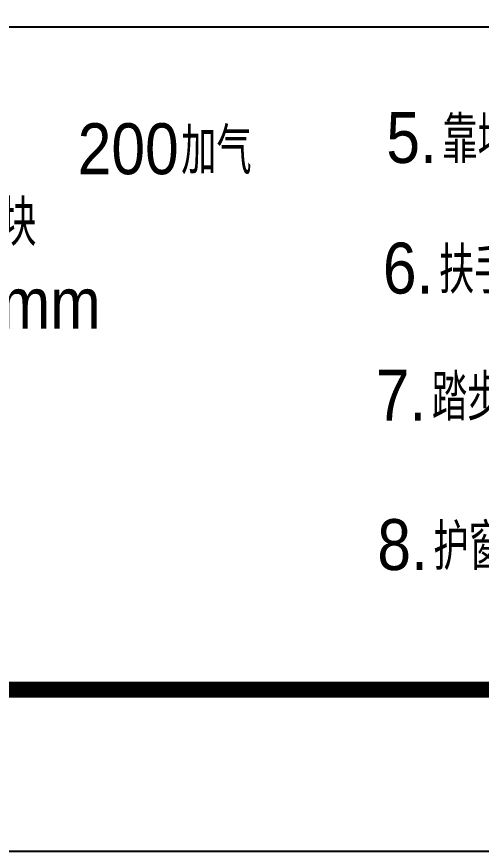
# Model space of a CAD drawing. Extents: x 718358 to 1668613, y -348838 to -159582.
# Drawn here: x 847311 to 848748, y -201635 to -199054 of the extents above; entities that cross this region are included whole.
import ezdxf

# ---------------------------------------------------------------- set-up
doc = ezdxf.new("R2010")
doc.units = 0
doc.header["$LTSCALE"] = 1000
for name, color, linetype in [('建-图例填充', 251, 'Continuous'), ('建-图框', 4, 'Continuous'), ('建-房间名', 7, 'Continuous'), ('建-符号说明', 7, 'Continuous'), ('粉刷层', 9, 'Continuous')]:
    doc.layers.add(name, color=color, linetype=linetype)
doc.styles.add('_TCH_DIM', font='gt单线西文.shx', dxfattribs={"width": 0.8, "bigfont": 'gt单线中文.shx'})

# ---------------------------------------------------------------- blocks, each defined once
blk = doc.blocks.new('gffdfd')
at = {"layer": '建-符号说明'}
blk.add_lwpolyline([(878336.9, -199454.6), (884078.2, -199454.6), (884078.2, -201504.1), (878336.9, -201504.1)], close=True, dxfattribs=at)
at = {"layer": '粉刷层'}
blk.add_line((878336.9, -199454.6), (881536.9, -199454.6), dxfattribs=at)
at = {"layer": '建-房间名', "style": '_TCH_DIM'}
for s, height, width, p in [('5.', 157.5, 0.888889, (881782.7, -199875.7)), ('靠墙扶手选用', 143.31, 0.8, (881956, -199875.7)), ('200', 157.5, 0.888889, (880828.5, -199910.4)), ('加气', 143.31, 0.8, (881148.5, -199910.4)), ('加气砼砌块', 143.31, 0.8, (880156.5, -200131.8)), ('6.', 157.5, 0.888889, (881772.1, -200279.5)), ('扶手起步选用', 143.31, 0.8, (881945.4, -200279.5)), ('100mm', 157.5, 0.888889, (880275.3, -200387.9)), ('7.', 157.5, 0.888889, (881750, -200672.7)), ('踏步防滑选用', 143.31, 0.8, (881923.4, -200672.7)), ('8.', 157.5, 0.888889, (881754.9, -201134.4)), ('护窗栏杆', 143.31, 0.8, (881928.3, -201134.4))]:
    blk.add_text(s, height=height, dxfattribs=dict(at, width=width)).set_placement(p)

msp = doc.modelspace()

# ---------------------------------------------------------------- linework, layer by layer
at = {"layer": '建-图框'}
msp.add_lwpolyline([(844508.1, -159584.6), (844508.1, -201634.6), (874208.1, -201634.6), (874208.1, -159584.6)], close=True, dxfattribs=at)
at = {"layer": '建-图框', "const_width": 50}
msp.add_lwpolyline([(845008.1, -160834.6), (845008.1, -201134.6), (873708.1, -201134.6), (873708.1, -160834.6)], close=True, dxfattribs=at)

# ---------------------------------------------------------------- block references
at = {"layer": '建-图例填充'}
msp.add_blockref('gffdfd', (-33328.8, 369.5), dxfattribs=at)

doc.saveas('drawing.dxf')
